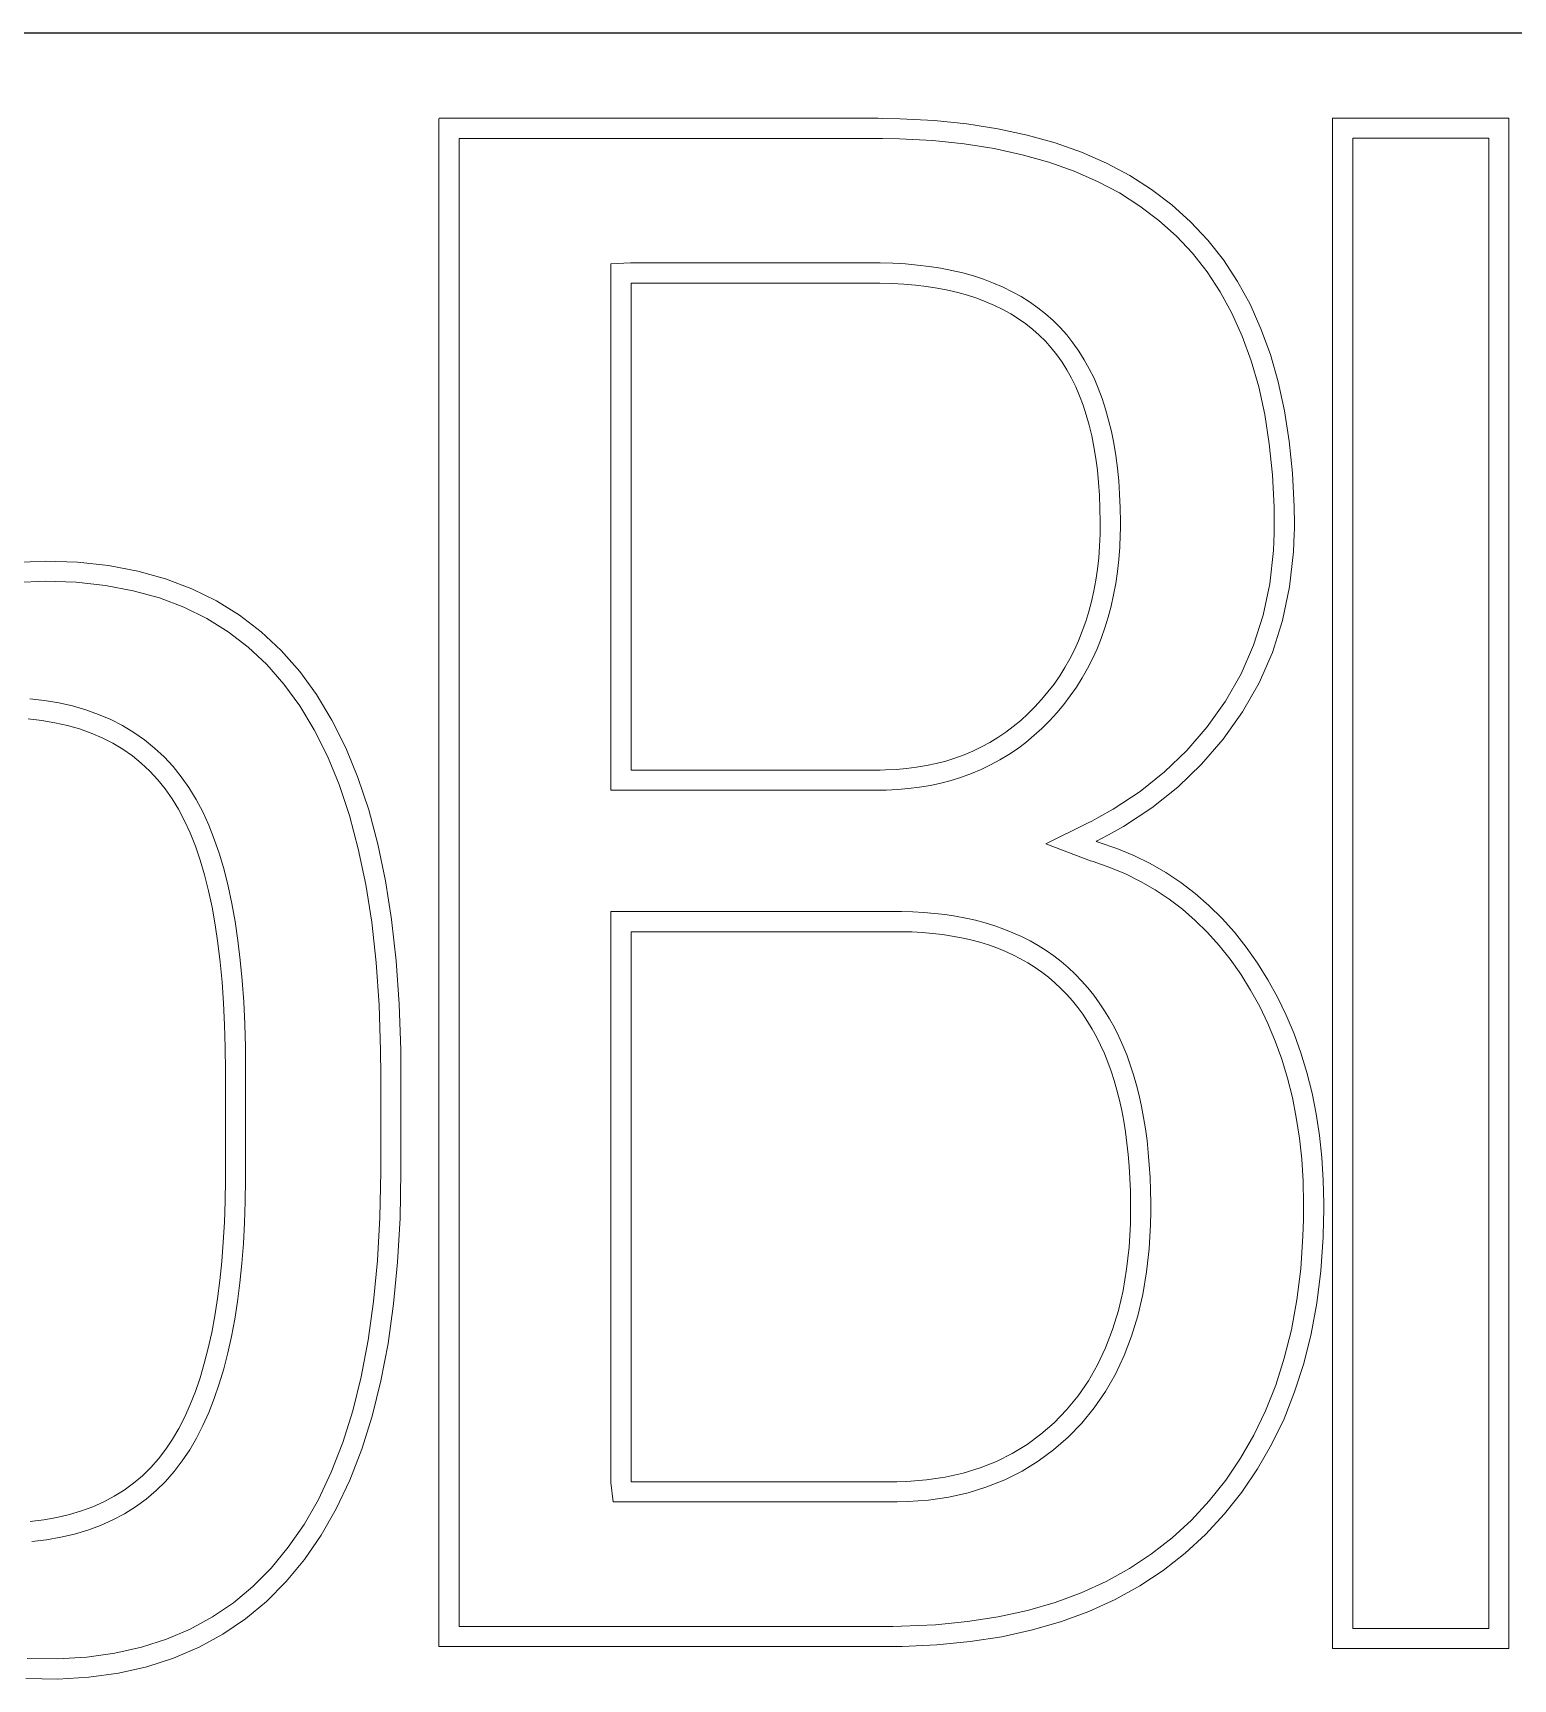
# Model space of a CAD drawing. Header units: inches. Extents: x 24 to 2828, y 12 to 613.
# Drawn here: x 365.1 to 585.4, y 367.5 to 612.5 of the extents above; entities that cross this region are included whole.
import ezdxf

# ---------------------------------------------------------------- set-up
doc = ezdxf.new("R2010")
doc.units = ezdxf.units.IN
doc.header["$MEASUREMENT"] = 0
doc.layers.add('Capa 1', color=7, linetype='Continuous', lineweight=0)

msp = doc.modelspace()

# ---------------------------------------------------------------- linework, layer by layer
for p, q in [((23.83, 612.51), (423.83, 612.51)), ((423.83, 612.51), (823.83, 612.51))]:
    msp.add_line(p, q)
at = {"layer": 'Capa 1', "color": 6}
msp.add_lwpolyline([(425.5, 372.35), (425.5, 372.43), (425.5, 372.66), (425.5, 373.04), (425.5, 373.57), (425.5, 374.25), (425.5, 375.06), (425.5, 377.1), (425.5, 379.66), (425.5, 382.71), (425.5, 386.23), (425.5, 390.2), (425.5, 394.57), (425.5, 399.33), (425.5, 404.46), (425.5, 409.91), (425.5, 415.67), (425.5, 421.7), (425.5, 427.99), (425.5, 434.5), (425.5, 441.21), (425.5, 448.09), (425.5, 462.25), (425.5, 476.76), (425.5, 491.41), (425.5, 505.98), (425.5, 520.25), (425.5, 527.21), (425.5, 534.02), (425.5, 540.64), (425.5, 547.05), (425.5, 553.23), (425.5, 559.14), (425.5, 564.77), (425.5, 570.07), (425.5, 575.03), (425.5, 579.62), (425.5, 583.81), (425.5, 587.58), (425.5, 590.89), (425.5, 593.72), (425.5, 596.05), (425.5, 597.84), (425.5, 598.53), (425.5, 599.07), (425.5, 599.47), (425.5, 599.71), (425.52, 599.81), (425.69, 599.81), (426.02, 599.81), (426.52, 599.81), (427.17, 599.81), (427.96, 599.81), (429.96, 599.81), (432.44, 599.81), (435.35, 599.81), (438.62, 599.81), (442.2, 599.81), (446.01, 599.81), (454.13, 599.81), (462.46, 599.81), (470.53, 599.81), (474.31, 599.81), (477.83, 599.81), (481.04, 599.81), (483.88, 599.81), (486.28, 599.81), (488.18, 599.81), (488.92, 599.81), (489.51, 599.81), (489.95, 599.81), (490.23, 599.81), (490.33, 599.81), (490.55, 599.81), (490.88, 599.81), (491.54, 599.8), (494.16, 599.75), (499.22, 599.47), (504.06, 598.97), (508.67, 598.25), (513.05, 597.31), (517.21, 596.14), (521.13, 594.74), (524.84, 593.12), (528.31, 591.28), (531.55, 589.22), (534.57, 586.93), (537.36, 584.42), (539.93, 581.68), (542.26, 578.72), (544.35, 575.53), (546.22, 572.13), (547.85, 568.49), (549.26, 564.64), (550.43, 560.56), (551.36, 556.25), (552.07, 551.73), (552.54, 546.98), (552.79, 542), (552.82, 539.43), (552.82, 538.98), (552.82, 538.63), (552.81, 537.95), (552.7, 535.27), (552.12, 530.06), (551.07, 525.08), (549.55, 520.32), (547.56, 515.77), (545.1, 511.46), (542.23, 507.4), (539.02, 503.66), (535.48, 500.25), (531.61, 497.17), (527.41, 494.4), (525.18, 493.14), (524.03, 492.54), (523.45, 492.25), (523.31, 492.18), (523.45, 492.12), (523.78, 492.02), (526.4, 491.12), (528.93, 490.07), (531.35, 488.87), (533.69, 487.53), (535.92, 486.04), (538.06, 484.41), (540.11, 482.64), (542.06, 480.71), (543.91, 478.65), (545.67, 476.43), (547.33, 474.08), (548.89, 471.58), (550.32, 468.99), (551.62, 466.31), (552.78, 463.55), (553.8, 460.7), (554.69, 457.76), (555.45, 454.73), (556.07, 451.62), (556.55, 448.41), (556.9, 445.12), (557.12, 441.75), (557.2, 438.28), (557.2, 437.78), (557.19, 437.13), (557.17, 435.82), (557.09, 433.26), (556.74, 428.27), (556.15, 423.47), (555.3, 418.87), (554.21, 414.46), (552.86, 410.25), (551.28, 406.23), (549.44, 402.4), (547.35, 398.77), (545.02, 395.33), (542.44, 392.08), (539.61, 389.04), (536.56, 386.23), (533.3, 383.68), (529.82, 381.39), (526.14, 379.36), (522.25, 377.58), (518.14, 376.07), (513.83, 374.81), (509.3, 373.81), (504.56, 373.07), (499.61, 372.59), (494.45, 372.37), (493.13, 372.35), (492.52, 372.35), (492.49, 372.35), (492.3, 372.35), (491.94, 372.35), (491.41, 372.35), (490.73, 372.35), (489.89, 372.35), (488.92, 372.35), (486.57, 372.35), (483.76, 372.35), (480.54, 372.35), (476.98, 372.35), (473.14, 372.35), (469.08, 372.35), (460.58, 372.35), (451.99, 372.35), (447.82, 372.35), (443.81, 372.35), (440.04, 372.35), (436.57, 372.35), (433.45, 372.35), (430.76, 372.35), (428.55, 372.35), (427.65, 372.35), (426.9, 372.35), (426.3, 372.35), (425.86, 372.35), (425.59, 372.35), (425.5, 372.35)], close=True, dxfattribs=at)
at = {"layer": 'Capa 1', "color": 5}
for points in [[(584.75, 372.04), (584.68, 372.04), (584.46, 372.04), (584.1, 372.04), (583.62, 372.04), (583.03, 372.04), (582.33, 372.04), (580.65, 372.04), (578.66, 372.04), (576.45, 372.04), (571.63, 372.04), (566.81, 372.04), (564.59, 372.04), (562.6, 372.04), (560.92, 372.04), (560.22, 372.04), (559.63, 372.04), (559.15, 372.04), (558.8, 372.04), (558.58, 372.04), (558.5, 372.04), (558.5, 372.2), (558.5, 372.69), (558.5, 373.49), (558.5, 374.6), (558.5, 375.99), (558.5, 377.67), (558.5, 379.62), (558.5, 381.83), (558.5, 384.29), (558.5, 386.99), (558.5, 389.92), (558.5, 393.06), (558.5, 396.42), (558.5, 399.97), (558.5, 403.72), (558.5, 407.64), (558.5, 411.72), (558.5, 415.96), (558.5, 420.35), (558.5, 424.88), (558.5, 429.53), (558.5, 434.29), (558.5, 444.12), (558.5, 454.29), (558.5, 464.7), (558.5, 485.95), (558.5, 507.19), (558.5, 517.61), (558.5, 527.77), (558.5, 537.6), (558.5, 542.37), (558.5, 547.02), (558.5, 551.54), (558.5, 555.93), (558.5, 560.17), (558.5, 564.26), (558.5, 568.18), (558.5, 571.92), (558.5, 575.47), (558.5, 578.83), (558.5, 581.98), (558.5, 584.91), (558.5, 587.61), (558.5, 590.07), (558.5, 592.27), (558.5, 594.22), (558.5, 595.9), (558.5, 597.3), (558.5, 598.4), (558.5, 599.2), (558.5, 599.69), (558.5, 599.85), (558.58, 599.85), (558.8, 599.85), (559.15, 599.85), (559.63, 599.85), (560.22, 599.85), (560.92, 599.85), (562.6, 599.85), (564.59, 599.85), (566.81, 599.85), (571.63, 599.85), (576.45, 599.85), (578.66, 599.85), (580.65, 599.85), (582.33, 599.85), (583.03, 599.85), (583.62, 599.85), (584.1, 599.85), (584.46, 599.85), (584.68, 599.85), (584.75, 599.85), (584.75, 599.69), (584.75, 599.2), (584.75, 598.4), (584.75, 597.3), (584.75, 595.9), (584.75, 594.22), (584.75, 592.27), (584.75, 590.07), (584.75, 587.61), (584.75, 584.91), (584.75, 581.98), (584.75, 578.83), (584.75, 575.47), (584.75, 571.92), (584.75, 568.18), (584.75, 564.26), (584.75, 560.17), (584.75, 555.93), (584.75, 551.54), (584.75, 547.02), (584.75, 542.37), (584.75, 537.6), (584.75, 527.77), (584.75, 517.61), (584.75, 507.19), (584.75, 485.95), (584.75, 464.7), (584.75, 454.29), (584.75, 444.12), (584.75, 434.29), (584.75, 429.53), (584.75, 424.88), (584.75, 420.35), (584.75, 415.96), (584.75, 411.72), (584.75, 407.64), (584.75, 403.72), (584.75, 399.97), (584.75, 396.42), (584.75, 393.06), (584.75, 389.92), (584.75, 386.99), (584.75, 384.29), (584.75, 381.83), (584.75, 379.62), (584.75, 377.67), (584.75, 375.99), (584.75, 374.6), (584.75, 373.49), (584.75, 372.69), (584.75, 372.2), (584.75, 372.04)], [(428.5, 375.35), (428.5, 377.1), (428.5, 379.66), (428.5, 382.71), (428.5, 386.23), (428.5, 390.2), (428.5, 394.57), (428.5, 399.33), (428.5, 404.46), (428.5, 409.91), (428.5, 415.67), (428.5, 421.7), (428.5, 427.99), (428.5, 434.5), (428.5, 441.21), (428.5, 448.09), (428.5, 462.25), (428.5, 476.76), (428.5, 491.41), (428.5, 505.98), (428.5, 520.25), (428.5, 527.21), (428.5, 534.02), (428.5, 540.64), (428.5, 547.05), (428.5, 553.23), (428.5, 559.14), (428.5, 564.77), (428.5, 570.07), (428.5, 575.03), (428.5, 579.62), (428.5, 583.81), (428.5, 587.58), (428.5, 590.89), (428.5, 593.72), (428.5, 596.05), (428.5, 596.81), (429.96, 596.81), (432.44, 596.81), (435.35, 596.81), (438.62, 596.81), (442.2, 596.81), (446.01, 596.81), (454.13, 596.81), (462.46, 596.81), (470.53, 596.81), (474.31, 596.81), (477.83, 596.81), (481.04, 596.81), (483.88, 596.81), (486.28, 596.81), (488.18, 596.81), (488.92, 596.81), (489.51, 596.81), (489.95, 596.81), (490.23, 596.81), (490.33, 596.81), (490.54, 596.81), (490.86, 596.81), (491.5, 596.8), (494.05, 596.75), (498.99, 596.48), (503.67, 596), (508.12, 595.3), (512.33, 594.39), (516.3, 593.27), (520.03, 591.95), (523.53, 590.42), (526.8, 588.69), (529.84, 586.75), (532.66, 584.61), (535.26, 582.27), (537.65, 579.72), (539.82, 576.96), (541.78, 573.99), (543.53, 570.79), (545.07, 567.36), (546.4, 563.71), (547.52, 559.82), (548.41, 555.7), (549.09, 551.35), (549.55, 546.75), (549.79, 541.91), (549.82, 539.41), (549.82, 538.99), (549.82, 538.66), (549.81, 538.04), (549.7, 535.5), (549.15, 530.54), (548.17, 525.85), (546.74, 521.38), (544.88, 517.12), (542.57, 513.07), (539.86, 509.25), (536.84, 505.73), (533.5, 502.51), (529.85, 499.6), (525.84, 496.96), (523.74, 495.78), (522.66, 495.21), (522.11, 494.93), (515.81, 491.8), (522.48, 489.28), (522.85, 489.17), (525.34, 488.31), (527.69, 487.33), (529.94, 486.22), (532.11, 484.98), (534.18, 483.6), (536.17, 482.09), (538.07, 480.43), (539.89, 478.64), (541.62, 476.71), (543.27, 474.64), (544.83, 472.41), (546.31, 470.06), (547.66, 467.61), (548.88, 465.08), (549.98, 462.46), (550.95, 459.76), (551.8, 456.96), (552.52, 454.08), (553.11, 451.1), (553.57, 448.03), (553.91, 444.87), (554.12, 441.62), (554.2, 438.24), (554.2, 437.79), (554.19, 437.15), (554.18, 435.89), (554.1, 433.41), (553.76, 428.56), (553.18, 423.93), (552.37, 419.5), (551.32, 415.28), (550.04, 411.25), (548.52, 407.43), (546.78, 403.8), (544.81, 400.36), (542.6, 397.11), (540.16, 394.04), (537.49, 391.16), (534.61, 388.52), (531.54, 386.12), (528.27, 383.96), (524.79, 382.04), (521.1, 380.36), (517.2, 378.92), (513.08, 377.72), (508.74, 376.76), (504.18, 376.05), (499.4, 375.58), (494.37, 375.36), (493.1, 375.35), (492.52, 375.35), (492.49, 375.35), (492.3, 375.35), (491.94, 375.35), (491.41, 375.35), (490.73, 375.35), (489.89, 375.35), (488.92, 375.35), (486.57, 375.35), (483.76, 375.35), (480.54, 375.35), (476.98, 375.35), (473.14, 375.35), (469.08, 375.35), (460.58, 375.35), (451.99, 375.35), (447.82, 375.35), (443.81, 375.35), (440.04, 375.35), (436.57, 375.35), (433.45, 375.35), (430.76, 375.35), (428.55, 375.35)]]:
    msp.add_lwpolyline(points, close=True, dxfattribs=at)
at = {"layer": 'Capa 1', "color": 4}
for points in [[(581.75, 375.04), (580.65, 375.04), (578.66, 375.04), (576.45, 375.04), (571.63, 375.04), (566.81, 375.04), (564.59, 375.04), (562.6, 375.04), (561.5, 375.04), (561.5, 375.99), (561.5, 377.67), (561.5, 379.62), (561.5, 381.83), (561.5, 384.29), (561.5, 386.99), (561.5, 389.92), (561.5, 393.06), (561.5, 396.42), (561.5, 399.97), (561.5, 403.72), (561.5, 407.64), (561.5, 411.72), (561.5, 415.96), (561.5, 420.35), (561.5, 424.88), (561.5, 429.53), (561.5, 434.29), (561.5, 444.12), (561.5, 454.29), (561.5, 464.7), (561.5, 485.95), (561.5, 507.19), (561.5, 517.61), (561.5, 527.77), (561.5, 537.6), (561.5, 542.37), (561.5, 547.02), (561.5, 551.54), (561.5, 555.93), (561.5, 560.17), (561.5, 564.26), (561.5, 568.18), (561.5, 571.92), (561.5, 575.47), (561.5, 578.83), (561.5, 581.98), (561.5, 584.91), (561.5, 587.61), (561.5, 590.07), (561.5, 592.27), (561.5, 594.22), (561.5, 595.9), (561.5, 596.85), (562.6, 596.85), (564.59, 596.85), (566.81, 596.85), (571.63, 596.85), (576.45, 596.85), (578.66, 596.85), (580.65, 596.85), (581.75, 596.85), (581.75, 595.9), (581.75, 594.22), (581.75, 592.27), (581.75, 590.07), (581.75, 587.61), (581.75, 584.91), (581.75, 581.98), (581.75, 578.83), (581.75, 575.47), (581.75, 571.92), (581.75, 568.18), (581.75, 564.26), (581.75, 560.17), (581.75, 555.93), (581.75, 551.54), (581.75, 547.02), (581.75, 542.37), (581.75, 537.6), (581.75, 527.77), (581.75, 517.61), (581.75, 507.19), (581.75, 485.95), (581.75, 464.7), (581.75, 454.29), (581.75, 444.12), (581.75, 434.29), (581.75, 429.53), (581.75, 424.88), (581.75, 420.35), (581.75, 415.96), (581.75, 411.72), (581.75, 407.64), (581.75, 403.72), (581.75, 399.97), (581.75, 396.42), (581.75, 393.06), (581.75, 389.92), (581.75, 386.99), (581.75, 384.29), (581.75, 381.83), (581.75, 379.62), (581.75, 377.67), (581.75, 375.99)], [(451.09, 499.79), (454.17, 499.79), (454.41, 499.79), (454.79, 499.79), (455.31, 499.79), (455.96, 499.79), (456.73, 499.79), (457.61, 499.79), (458.59, 499.79), (459.67, 499.79), (460.82, 499.79), (462.06, 499.79), (463.35, 499.79), (466.11, 499.79), (469.02, 499.79), (475.02, 499.79), (477.96, 499.79), (480.77, 499.79), (482.1, 499.79), (483.37, 499.79), (484.57, 499.79), (485.7, 499.79), (486.73, 499.79), (487.67, 499.79), (488.51, 499.79), (489.22, 499.79), (489.82, 499.79), (490.28, 499.79), (490.6, 499.79), (490.77, 499.79), (490.8, 499.79), (490.85, 499.79), (490.96, 499.79), (491.18, 499.79), (492.05, 499.81), (493.73, 499.89), (495.4, 500.03), (497.04, 500.24), (498.64, 500.51), (500.22, 500.85), (501.76, 501.26), (503.27, 501.74), (504.75, 502.28), (506.19, 502.89), (507.6, 503.56), (508.97, 504.3), (510.3, 505.11), (511.6, 505.98), (512.85, 506.92), (514.06, 507.93), (515.24, 508.99), (516.37, 510.12), (517.46, 511.31), (518.5, 512.54), (519.47, 513.83), (520.39, 515.15), (521.25, 516.51), (522.05, 517.92), (522.78, 519.37), (523.46, 520.86), (524.07, 522.39), (524.63, 523.95), (525.12, 525.56), (525.55, 527.2), (525.92, 528.88), (526.24, 530.59), (526.49, 532.34), (526.69, 534.13), (526.82, 535.95), (526.9, 537.8), (526.92, 538.75), (526.92, 539.74), (526.89, 541.82), (526.8, 543.86), (526.67, 545.83), (526.48, 547.75), (526.23, 549.62), (525.94, 551.43), (525.59, 553.18), (525.18, 554.88), (524.72, 556.52), (524.2, 558.11), (523.63, 559.64), (523, 561.11), (522.3, 562.52), (521.55, 563.88), (520.74, 565.17), (519.87, 566.41), (518.94, 567.58), (517.94, 568.68), (516.9, 569.72), (515.79, 570.69), (514.63, 571.61), (513.42, 572.47), (512.15, 573.26), (510.83, 574), (509.46, 574.67), (508.03, 575.29), (506.56, 575.84), (505.04, 576.34), (503.47, 576.78), (501.85, 577.16), (500.19, 577.48), (498.48, 577.75), (496.72, 577.96), (494.92, 578.12), (493.06, 578.23), (491.18, 578.28), (490.68, 578.28), (490.44, 578.28), (490.34, 578.28), (490.33, 578.28), (490.23, 578.28), (489.97, 578.28), (489.58, 578.28), (489.04, 578.28), (488.38, 578.28), (487.61, 578.28), (486.73, 578.28), (485.74, 578.28), (484.67, 578.28), (483.52, 578.28), (482.29, 578.28), (481, 578.28), (479.66, 578.28), (476.84, 578.28), (473.91, 578.28), (468, 578.28), (465.16, 578.28), (463.8, 578.28), (462.5, 578.28), (461.25, 578.28), (460.07, 578.28), (458.98, 578.28), (457.97, 578.28), (457.06, 578.28), (456.25, 578.28), (455.56, 578.28), (454.99, 578.28), (454.55, 578.28), (454.25, 578.28), (454.02, 578.28), (451.09, 578.12), (451.09, 575.23), (451.09, 575.1), (451.09, 574.89), (451.09, 574.61), (451.09, 574.26), (451.09, 573.83), (451.09, 573.34), (451.09, 572.79), (451.09, 572.17), (451.09, 571.49), (451.09, 570.75), (451.09, 569.95), (451.09, 569.1), (451.09, 567.25), (451.09, 565.2), (451.09, 562.98), (451.09, 560.61), (451.09, 558.1), (451.09, 555.47), (451.09, 552.74), (451.09, 549.93), (451.09, 544.12), (451.09, 532.28), (451.09, 529.37), (451.09, 526.53), (451.09, 523.76), (451.09, 521.08), (451.09, 518.52), (451.09, 516.09), (451.09, 513.8), (451.09, 511.68), (451.09, 509.74), (451.09, 508.85), (451.09, 508.01), (451.09, 507.22), (451.09, 506.49), (451.09, 505.82), (451.09, 505.2), (451.09, 504.66), (451.09, 504.18), (451.09, 503.76), (451.09, 503.42), (451.09, 503.15), (451.09, 502.95), (451.09, 502.83)], [(451.09, 481.74), (451.09, 478.7), (451.09, 478.6), (451.09, 478.44), (451.09, 478.21), (451.09, 477.93), (451.09, 477.58), (451.09, 476.71), (451.09, 475.63), (451.09, 474.33), (451.09, 472.85), (451.09, 471.18), (451.09, 469.35), (451.09, 467.35), (451.09, 465.22), (451.09, 462.95), (451.09, 460.57), (451.09, 458.08), (451.09, 455.5), (451.09, 452.83), (451.09, 447.32), (451.09, 441.64), (451.09, 430.17), (451.09, 424.59), (451.09, 421.88), (451.09, 419.24), (451.09, 416.69), (451.09, 414.24), (451.09, 411.89), (451.09, 409.67), (451.09, 407.58), (451.09, 405.64), (451.09, 403.85), (451.09, 402.25), (451.09, 400.82), (451.09, 399.6), (451.09, 398.58), (451.09, 398.16), (451.09, 397.79), (451.09, 397.49), (451.09, 397.24), (451.09, 397.06), (451.09, 396.76), (451.44, 393.88), (454.2, 393.88), (454.43, 393.88), (454.77, 393.88), (455.22, 393.88), (455.77, 393.88), (456.42, 393.88), (457.15, 393.88), (457.98, 393.88), (458.88, 393.88), (459.85, 393.88), (460.89, 393.88), (463.15, 393.88), (465.6, 393.88), (468.19, 393.88), (473.62, 393.88), (479.05, 393.88), (481.64, 393.88), (484.09, 393.88), (486.34, 393.88), (487.38, 393.88), (488.36, 393.88), (489.26, 393.88), (490.08, 393.88), (490.82, 393.88), (491.47, 393.88), (492.02, 393.88), (492.47, 393.88), (492.81, 393.88), (493.03, 393.88), (493.14, 393.88), (493.14, 393.88), (493.18, 393.88), (493.28, 393.88), (493.7, 393.88), (495.3, 393.92), (498.39, 394.15), (501.39, 394.59), (504.29, 395.24), (507.07, 396.09), (509.74, 397.16), (512.29, 398.43), (514.71, 399.91), (516.99, 401.6), (519.15, 403.49), (521.17, 405.58), (523.03, 407.86), (524.7, 410.3), (526.19, 412.89), (527.49, 415.64), (528.6, 418.54), (529.53, 421.58), (530.27, 424.76), (530.83, 428.09), (531.21, 431.56), (531.41, 435.15), (531.45, 437.01), (531.45, 437.49), (531.45, 437.61), (531.45, 437.82), (531.45, 438.32), (531.42, 440.26), (531.34, 442.17), (531.23, 444.03), (531.08, 445.86), (530.89, 447.64), (530.66, 449.38), (530.38, 451.08), (530.07, 452.73), (529.71, 454.35), (529.31, 455.92), (528.87, 457.45), (528.39, 458.94), (527.87, 460.39), (527.3, 461.8), (526.68, 463.16), (526.03, 464.48), (525.33, 465.75), (524.58, 466.98), (523.79, 468.17), (522.95, 469.31), (522.07, 470.4), (521.15, 471.44), (520.18, 472.44), (519.17, 473.39), (518.11, 474.29), (517.02, 475.13), (515.88, 475.93), (514.7, 476.67), (513.48, 477.37), (512.22, 478.01), (510.93, 478.59), (509.6, 479.13), (508.23, 479.62), (506.82, 480.05), (505.38, 480.44), (503.91, 480.77), (502.4, 481.05), (500.86, 481.29), (499.28, 481.47), (497.67, 481.61), (496.02, 481.69), (494.35, 481.73), (493.92, 481.74), (493.81, 481.74), (493.77, 481.74), (493.77, 481.74), (493.74, 481.74), (493.59, 481.74), (493.32, 481.74), (492.94, 481.74), (492.45, 481.74), (491.86, 481.74), (491.17, 481.74), (490.39, 481.74), (489.52, 481.74), (488.58, 481.74), (487.57, 481.74), (486.49, 481.74), (485.35, 481.74), (482.93, 481.74), (480.34, 481.74), (477.63, 481.74), (472.07, 481.74), (469.32, 481.74), (466.64, 481.74), (464.1, 481.74), (461.74, 481.74), (460.64, 481.74), (459.61, 481.74), (458.64, 481.74), (457.75, 481.74), (456.94, 481.74), (456.22, 481.74), (455.6, 481.74), (455.07, 481.74), (454.65, 481.74), (454.34, 481.74), (454.15, 481.74)]]:
    msp.add_lwpolyline(points, close=True, dxfattribs=at)
at = {"layer": 'Capa 1', "color": 1}
for points in [[(454.09, 502.79), (454.17, 502.79), (454.41, 502.79), (454.79, 502.79), (455.31, 502.79), (455.96, 502.79), (456.73, 502.79), (457.61, 502.79), (458.59, 502.79), (459.67, 502.79), (460.82, 502.79), (462.06, 502.79), (463.35, 502.79), (466.11, 502.79), (469.02, 502.79), (475.02, 502.79), (477.96, 502.79), (480.77, 502.79), (482.1, 502.79), (483.37, 502.79), (484.57, 502.79), (485.7, 502.79), (486.73, 502.79), (487.67, 502.79), (488.51, 502.79), (489.22, 502.79), (489.82, 502.79), (490.28, 502.79), (490.6, 502.79), (490.77, 502.79), (490.8, 502.79), (490.85, 502.79), (490.95, 502.79), (491.15, 502.79), (491.95, 502.81), (493.53, 502.88), (495.08, 503.01), (496.6, 503.21), (498.07, 503.46), (499.52, 503.77), (500.93, 504.14), (502.31, 504.58), (503.65, 505.07), (504.96, 505.62), (506.24, 506.23), (507.48, 506.91), (508.68, 507.64), (509.86, 508.43), (510.99, 509.28), (512.1, 510.19), (513.17, 511.17), (514.2, 512.2), (515.2, 513.29), (516.15, 514.42), (517.05, 515.59), (517.89, 516.8), (518.67, 518.05), (519.4, 519.34), (520.08, 520.67), (520.7, 522.04), (521.26, 523.45), (521.78, 524.89), (522.23, 526.38), (522.64, 527.91), (522.98, 529.47), (523.28, 531.08), (523.51, 532.72), (523.7, 534.4), (523.83, 536.12), (523.9, 537.89), (523.92, 538.78), (523.92, 539.72), (523.89, 541.74), (523.81, 543.69), (523.68, 545.58), (523.5, 547.41), (523.27, 549.18), (522.99, 550.89), (522.66, 552.54), (522.28, 554.13), (521.85, 555.65), (521.37, 557.11), (520.85, 558.52), (520.27, 559.86), (519.64, 561.14), (518.97, 562.35), (518.24, 563.51), (517.47, 564.61), (516.64, 565.64), (515.77, 566.61), (514.85, 567.53), (513.87, 568.39), (512.84, 569.2), (511.76, 569.97), (510.62, 570.68), (509.44, 571.34), (508.2, 571.95), (506.91, 572.5), (505.57, 573.01), (504.17, 573.47), (502.72, 573.87), (501.22, 574.23), (499.67, 574.53), (498.07, 574.78), (496.41, 574.98), (494.7, 575.13), (492.94, 575.23), (491.13, 575.28), (490.67, 575.28), (490.43, 575.28), (490.33, 575.28), (490.33, 575.28), (490.23, 575.28), (489.97, 575.28), (489.58, 575.28), (489.04, 575.28), (488.38, 575.28), (487.61, 575.28), (486.73, 575.28), (485.74, 575.28), (484.67, 575.28), (483.52, 575.28), (482.29, 575.28), (481, 575.28), (479.66, 575.28), (476.84, 575.28), (473.91, 575.28), (468, 575.28), (465.16, 575.28), (463.8, 575.28), (462.5, 575.28), (461.25, 575.28), (460.07, 575.28), (458.98, 575.28), (457.97, 575.28), (457.06, 575.28), (456.25, 575.28), (455.56, 575.28), (454.99, 575.28), (454.55, 575.28), (454.25, 575.28), (454.1, 575.28), (454.09, 575.28), (454.09, 575.23), (454.09, 575.1), (454.09, 574.89), (454.09, 574.61), (454.09, 574.26), (454.09, 573.83), (454.09, 573.34), (454.09, 572.79), (454.09, 572.17), (454.09, 571.49), (454.09, 570.75), (454.09, 569.95), (454.09, 569.1), (454.09, 567.25), (454.09, 565.2), (454.09, 562.98), (454.09, 560.61), (454.09, 558.1), (454.09, 555.47), (454.09, 552.74), (454.09, 549.93), (454.09, 544.12), (454.09, 532.28), (454.09, 529.37), (454.09, 526.53), (454.09, 523.76), (454.09, 521.08), (454.09, 518.52), (454.09, 516.09), (454.09, 513.8), (454.09, 511.68), (454.09, 509.74), (454.09, 508.85), (454.09, 508.01), (454.09, 507.22), (454.09, 506.49), (454.09, 505.82), (454.09, 505.2), (454.09, 504.66), (454.09, 504.18), (454.09, 503.76), (454.09, 503.42), (454.09, 503.15), (454.09, 502.95), (454.09, 502.83), (454.09, 502.79)], [(454.09, 478.74), (454.09, 478.7), (454.09, 478.6), (454.09, 478.44), (454.09, 478.21), (454.09, 477.93), (454.09, 477.58), (454.09, 476.71), (454.09, 475.63), (454.09, 474.33), (454.09, 472.85), (454.09, 471.18), (454.09, 469.35), (454.09, 467.35), (454.09, 465.22), (454.09, 462.95), (454.09, 460.57), (454.09, 458.08), (454.09, 455.5), (454.09, 452.83), (454.09, 447.32), (454.09, 441.64), (454.09, 430.17), (454.09, 424.59), (454.09, 421.88), (454.09, 419.24), (454.09, 416.69), (454.09, 414.24), (454.09, 411.89), (454.09, 409.67), (454.09, 407.58), (454.09, 405.64), (454.09, 403.85), (454.09, 402.25), (454.09, 400.82), (454.09, 399.6), (454.09, 398.58), (454.09, 398.16), (454.09, 397.79), (454.09, 397.49), (454.09, 397.24), (454.09, 397.06), (454.09, 396.93), (454.1, 396.88), (454.2, 396.88), (454.43, 396.88), (454.77, 396.88), (455.22, 396.88), (455.77, 396.88), (456.42, 396.88), (457.15, 396.88), (457.98, 396.88), (458.88, 396.88), (459.85, 396.88), (460.89, 396.88), (463.15, 396.88), (465.6, 396.88), (468.19, 396.88), (473.62, 396.88), (479.05, 396.88), (481.64, 396.88), (484.09, 396.88), (486.34, 396.88), (487.38, 396.88), (488.36, 396.88), (489.26, 396.88), (490.08, 396.88), (490.82, 396.88), (491.47, 396.88), (492.02, 396.88), (492.47, 396.88), (492.81, 396.88), (493.03, 396.88), (493.14, 396.88), (493.14, 396.88), (493.18, 396.88), (493.27, 396.88), (493.65, 396.88), (495.15, 396.92), (498.06, 397.14), (500.85, 397.54), (503.52, 398.14), (506.07, 398.92), (508.51, 399.89), (510.83, 401.05), (513.03, 402.4), (515.11, 403.94), (517.08, 405.66), (518.92, 407.58), (520.62, 409.66), (522.16, 411.89), (523.53, 414.28), (524.73, 416.82), (525.76, 419.51), (526.63, 422.36), (527.32, 425.36), (527.86, 428.5), (528.22, 431.81), (528.41, 435.26), (528.45, 437.05), (528.45, 437.5), (528.45, 437.61), (528.45, 437.81), (528.45, 438.29), (528.42, 440.18), (528.35, 442.02), (528.24, 443.82), (528.09, 445.57), (527.91, 447.28), (527.69, 448.94), (527.43, 450.56), (527.13, 452.13), (526.79, 453.66), (526.42, 455.14), (526, 456.58), (525.55, 457.97), (525.06, 459.32), (524.54, 460.62), (523.97, 461.87), (523.37, 463.08), (522.73, 464.25), (522.05, 465.37), (521.33, 466.45), (520.57, 467.48), (519.78, 468.46), (518.95, 469.4), (518.08, 470.3), (517.17, 471.15), (516.22, 471.95), (515.24, 472.71), (514.22, 473.43), (513.16, 474.1), (512.06, 474.72), (510.92, 475.3), (509.75, 475.84), (508.53, 476.33), (507.28, 476.77), (505.99, 477.17), (504.67, 477.52), (503.3, 477.83), (501.9, 478.09), (500.46, 478.31), (498.98, 478.49), (497.46, 478.61), (495.9, 478.7), (494.31, 478.73), (493.91, 478.74), (493.8, 478.74), (493.77, 478.74), (493.77, 478.74), (493.74, 478.74), (493.59, 478.74), (493.32, 478.74), (492.94, 478.74), (492.45, 478.74), (491.86, 478.74), (491.17, 478.74), (490.39, 478.74), (489.52, 478.74), (488.58, 478.74), (487.57, 478.74), (486.49, 478.74), (485.35, 478.74), (482.93, 478.74), (480.34, 478.74), (477.63, 478.74), (472.07, 478.74), (469.32, 478.74), (466.64, 478.74), (464.1, 478.74), (461.74, 478.74), (460.64, 478.74), (459.61, 478.74), (458.64, 478.74), (457.75, 478.74), (456.94, 478.74), (456.22, 478.74), (455.6, 478.74), (455.07, 478.74), (454.65, 478.74), (454.34, 478.74), (454.15, 478.74), (454.09, 478.74)]]:
    msp.add_lwpolyline(points, close=True, dxfattribs=at)
at = {"layer": 'Capa 1', "color": 6}
msp.add_lwpolyline([(362.44, 533.71), (366.88, 533.89), (371.71, 533.73), (376.31, 533.24), (380.68, 532.42), (384.82, 531.27), (388.73, 529.79), (392.4, 527.98), (395.84, 525.85), (399.05, 523.38), (402.03, 520.59), (404.78, 517.47), (407.29, 514.02), (409.58, 510.24), (411.63, 506.12), (413.45, 501.67), (415.05, 496.89), (416.42, 491.77), (417.55, 486.32), (418.46, 480.54), (419.14, 474.42), (419.59, 467.97), (419.81, 461.18), (419.82, 459.43), (419.83, 458.99), (419.83, 458.85), (419.83, 458.84), (419.83, 458.83), (419.83, 458.67), (419.83, 458.32), (419.83, 457.8), (419.83, 456.37), (419.83, 454.51), (419.83, 452.39), (419.83, 448), (419.83, 446.04), (419.83, 444.44), (419.83, 443.83), (419.83, 443.37), (419.83, 443.08), (419.83, 442.98), (419.83, 442.98), (419.71, 436.1), (419.35, 429.55), (418.76, 423.33), (417.93, 417.44), (416.86, 411.87), (415.56, 406.63), (414.01, 401.71), (412.23, 397.12), (410.22, 392.85), (407.96, 388.91), (405.48, 385.3), (402.77, 382.02), (399.84, 379.07), (396.71, 376.45), (393.36, 374.17), (389.79, 372.23), (386.01, 370.61), (382.02, 369.34), (377.82, 368.39), (373.4, 367.78), (368.77, 367.5), (364.04, 367.57)], dxfattribs=at)
at = {"layer": 'Capa 1', "color": 5}
msp.add_lwpolyline([(362.7, 530.72), (366.89, 530.89), (371.5, 530.74), (375.88, 530.27), (380, 529.49), (383.89, 528.41), (387.53, 527.03), (390.94, 525.35), (394.13, 523.37), (397.11, 521.09), (399.87, 518.5), (402.43, 515.59), (404.79, 512.36), (406.94, 508.79), (408.9, 504.88), (410.64, 500.63), (412.17, 496.03), (413.5, 491.08), (414.6, 485.78), (415.49, 480.14), (416.15, 474.15), (416.59, 467.81), (416.81, 461.12), (416.82, 459.41), (416.83, 458.98), (416.83, 458.84), (416.83, 458.83), (416.83, 458.67), (416.83, 458.32), (416.83, 457.8), (416.83, 456.37), (416.83, 454.51), (416.83, 452.39), (416.83, 448), (416.83, 446.04), (416.83, 444.44), (416.83, 443.83), (416.83, 443.37), (416.83, 443.08), (416.83, 443), (416.71, 436.21), (416.36, 429.78), (415.78, 423.69), (414.97, 417.93), (413.93, 412.51), (412.67, 407.44), (411.18, 402.7), (409.48, 398.3), (407.56, 394.24), (405.42, 390.51), (403.08, 387.11), (400.54, 384.03), (397.81, 381.28), (394.9, 378.85), (391.79, 376.74), (388.48, 374.93), (384.97, 373.43), (381.24, 372.23), (377.28, 371.34), (373.1, 370.77), (368.7, 370.5), (364.21, 370.57)], dxfattribs=at)
at = {"layer": 'Capa 1', "color": 4}
msp.add_lwpolyline([(364.93, 387.97), (367.11, 388.24), (369.22, 388.6), (371.26, 389.08), (373.23, 389.67), (375.13, 390.37), (376.95, 391.18), (378.68, 392.1), (380.34, 393.14), (381.91, 394.29), (383.4, 395.55), (384.79, 396.91), (386.09, 398.38), (387.3, 399.96), (388.41, 401.62), (389.43, 403.38), (390.38, 405.24), (391.26, 407.2), (392.06, 409.26), (392.8, 411.42), (393.47, 413.68), (394.08, 416.04), (394.62, 418.5), (395.1, 421.06), (395.52, 423.72), (395.87, 426.49), (396.16, 429.36), (396.4, 432.33), (396.57, 435.4), (396.67, 438.58), (396.72, 441.85), (396.72, 441.92), (396.72, 442.06), (396.72, 442.27), (396.72, 442.57), (396.72, 442.93), (396.72, 443.36), (396.72, 444.4), (396.72, 445.62), (396.72, 446.98), (396.72, 449.95), (396.72, 452.91), (396.72, 454.28), (396.72, 455.5), (396.72, 456.53), (396.72, 456.96), (396.72, 457.33), (396.72, 457.62), (396.72, 457.84), (396.72, 457.97), (396.72, 458.03), (396.69, 461.57), (396.6, 464.99), (396.44, 468.29), (396.22, 471.46), (395.93, 474.52), (395.58, 477.45), (395.17, 480.26), (394.68, 482.95), (394.13, 485.52), (393.52, 487.97), (392.83, 490.3), (392.07, 492.51), (391.24, 494.61), (390.34, 496.59), (389.36, 498.44), (388.3, 500.18), (387.15, 501.81), (385.92, 503.33), (384.59, 504.76), (383.18, 506.08), (381.67, 507.3), (380.08, 508.41), (378.41, 509.41), (376.66, 510.31), (374.84, 511.09), (372.94, 511.77), (370.96, 512.34), (368.92, 512.8), (366.81, 513.15), (364.62, 513.41)], dxfattribs=at)
at = {"layer": 'Capa 1', "color": 1}
msp.add_lwpolyline([(364.64, 390.96), (366.67, 391.2), (368.62, 391.54), (370.49, 391.98), (372.28, 392.52), (374, 393.15), (375.63, 393.88), (377.18, 394.7), (378.66, 395.63), (380.06, 396.65), (381.38, 397.77), (382.62, 398.98), (383.78, 400.29), (384.86, 401.7), (385.86, 403.21), (386.8, 404.82), (387.67, 406.54), (388.49, 408.36), (389.25, 410.29), (389.94, 412.33), (390.58, 414.48), (391.16, 416.74), (391.68, 419.1), (392.14, 421.57), (392.55, 424.15), (392.89, 426.83), (393.18, 429.63), (393.4, 432.53), (393.57, 435.53), (393.68, 438.65), (393.72, 441.87), (393.72, 441.92), (393.72, 442.06), (393.72, 442.27), (393.72, 442.57), (393.72, 442.93), (393.72, 443.36), (393.72, 444.4), (393.72, 445.62), (393.72, 446.98), (393.72, 449.95), (393.72, 452.91), (393.72, 454.28), (393.72, 455.5), (393.72, 456.53), (393.72, 456.96), (393.72, 457.33), (393.72, 457.62), (393.72, 457.84), (393.72, 457.97), (393.72, 458.02), (393.72, 458.02), (393.69, 461.51), (393.6, 464.87), (393.44, 468.11), (393.23, 471.22), (392.95, 474.2), (392.61, 477.05), (392.2, 479.77), (391.74, 482.37), (391.21, 484.84), (390.62, 487.18), (389.97, 489.39), (389.26, 491.47), (388.48, 493.43), (387.65, 495.26), (386.75, 496.96), (385.79, 498.53), (384.76, 500), (383.65, 501.36), (382.47, 502.64), (381.2, 503.82), (379.87, 504.9), (378.45, 505.89), (376.96, 506.79), (375.39, 507.59), (373.74, 508.3), (372.02, 508.91), (370.22, 509.43), (368.34, 509.85), (366.38, 510.18), (364.35, 510.42)], dxfattribs=at)

doc.saveas('drawing.dxf')
